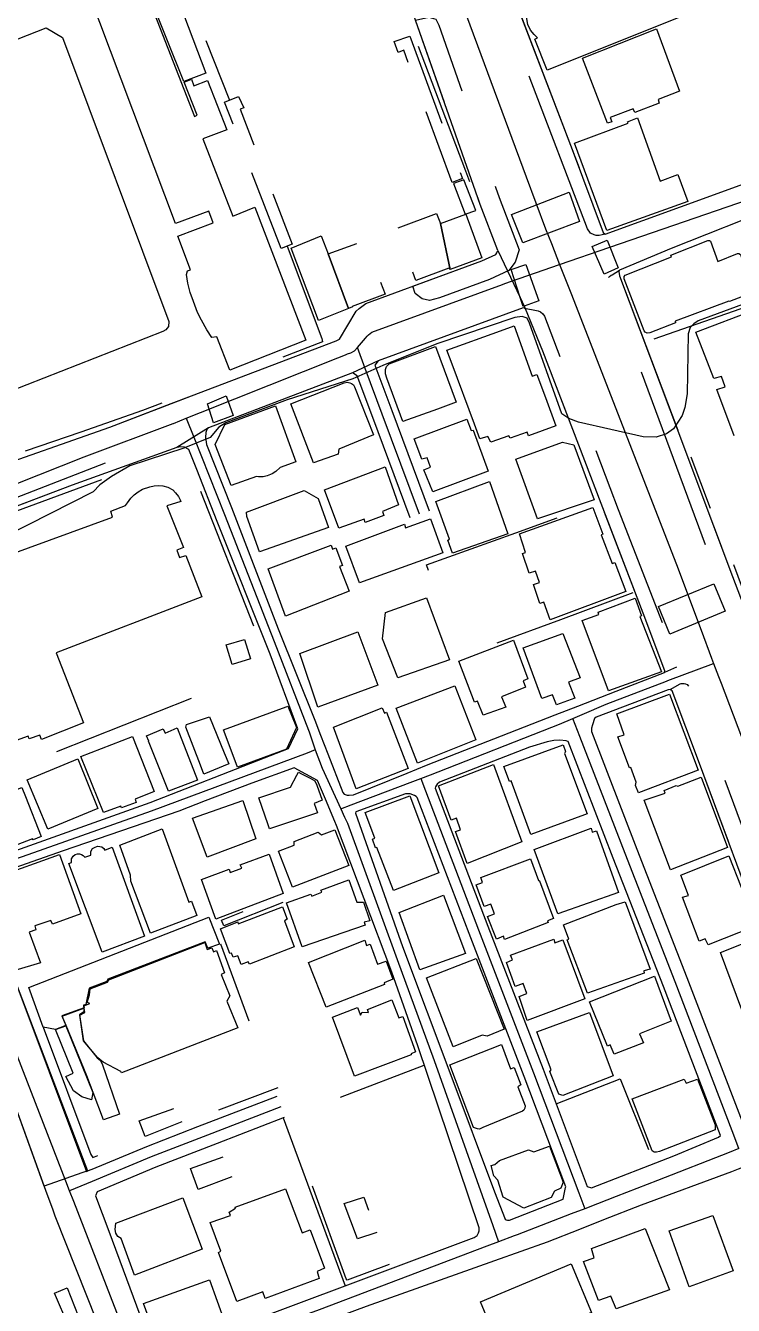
# Model space of a CAD drawing. Header units: millimetres. Extents: x 198785 to 203305, y 542885 to 545889.
# Drawn here: x 202911 to 203051.1, y 543479 to 543732.7 of the extents above; entities that cross this region are included whole.
import ezdxf

# ---------------------------------------------------------------- set-up
doc = ezdxf.new("R2010")
doc.units = ezdxf.units.MM
for name, pattern in [('FENCE_25K', [54.3, 28.7, -9.2, -16.4]), ('HIDDEN_BULD_25K', [28.8, 18.4, -10.4]), ('HIDDEN_IN_25K', [56.5, 36.5, -20])]:
    doc.linetypes.add(name, pattern=pattern)
for name, color, linetype in [('A0013114', 253, 'Continuous'), ('A0013117', 253, 'Continuous'), ('A0013118', 253, 'Continuous'), ('A0023214', 253, 'Continuous'), ('A0023217', 253, 'Continuous'), ('A0033324', 253, 'Continuous'), ('A0043325', 253, 'Continuous'), ('A0053326', 253, 'Continuous'), ('B0014111', 253, 'Continuous'), ('B0014112', 253, 'Continuous'), ('B0014113', 253, 'Continuous'), ('B0014115', 253, 'Continuous'), ('B0014116', 253, 'Continuous'), ('B0024120', 253, 'Continuous'), ('C0076117', 253, 'Continuous'), ('C0393323', 253, 'Continuous'), ('F0017111', 253, 'Continuous'), ('F0047224', 253, 'Continuous')]:
    doc.layers.add(name, color=color, linetype=linetype)

msp = doc.modelspace()

# ---------------------------------------------------------------- linework, layer by layer
at = {"layer": 'A0013114'}
for points in [[(203003.52, 543749.39), (203003.48, 543749.25), (203019.21, 543708.13), (203025.35, 543691.64), (203025.76, 543691.34)], [(203004.32, 543687.62), (203004.47, 543688.1), (203001, 543697.23), (202986, 543740.06)], [(203028.59, 543683.11), (203040.7, 543650.94), (203050.42, 543624.86), (203056.05, 543610.13), (203057.4, 543606.6), (203061.09, 543596.96), (203072.69, 543566.26), (203082.59, 543539.98), (203087.7, 543527.19), (203088.07, 543527.02)], [(203037.5, 543604.46), (203037.55, 543604.78), (203033.26, 543616.24), (203013.38, 543668.12), (203010, 543676.51)], [(202874.69, 543446.28), (202925.08, 543465.76), (202927.24, 543469.68), (202927.32, 543470.21), (202927.22, 543470.59), (202916.85, 543496.67), (202916.4, 543497.89), (202914.99, 543501.77), (202904.46, 543530.72), (202893.76, 543558.46), (202891.05, 543565.48), (202890.64, 543566.54), (202882.13, 543589.32), (202871.86, 543615.15), (202870.3, 543619.2), (202869.12, 543620.99), (202867.94, 543622.02)], [(203069.31, 543521.33), (203057.71, 543550.63), (203044.43, 543586.41), (203039.04, 543600.8)], [(202902.62, 543560.16), (202908.24, 543545.09), (202923.01, 543505.57), (202923.02, 543505.54), (202923.2, 543505.66)], [(202925.14, 543501.51), (202924.82, 543500.73), (202927.43, 543493.74), (202935.08, 543473.05), (202936.08, 543471.76), (202936.65, 543471.04), (202937.22, 543470.63)]]:
    msp.add_lwpolyline(points, dxfattribs=at)
at = {"layer": 'A0013117'}
for points in [[(203025.76, 543691.34), (203048.15, 543699.49), (203077.45, 543710.16), (203077.73, 543710.32), (203079, 543713.33), (203078.94, 543713.83), (203069.08, 543739.62), (203068.3, 543741.93), (203068.23, 543742.26), (203080.71, 543747.7), (203081.01, 543747.95), (203081.19, 543748.38), (203081.24, 543748.9), (203081.22, 543750.49), (203081.06, 543751.65), (203067.62, 543787.44), (203053.79, 543824.82), (203052.22, 543829.07), (203051.08, 543832.15), (203050.97, 543832.44), (203043.3, 543829.52), (203032.12, 543825.26)], [(203060.16, 543696.98), (203038.84, 543688.49), (203028.59, 543684.21), (203028.47, 543683.94), (203028.59, 543683.11)], [(202872.9, 543641.73), (202879.8, 543640.25), (202882.66, 543639.77), (202883.68, 543635.86), (202883.95, 543635.69), (202884.21, 543635.69), (202894.78, 543639.93), (202902.12, 543642.9), (202902.36, 543643.06), (202902.29, 543643.96), (202902.45, 543644.2), (202927.66, 543653.11), (202939.79, 543657.74), (202943.81, 543659.27), (202972.48, 543670.21), (202973.13, 543670.53), (202976.43, 543676.09), (202977.01, 543676.6), (202978.32, 543677.6), (203001.32, 543686.04), (203004.09, 543687.32), (203004.32, 543687.62)], [(203010, 543676.51), (203009.77, 543676.7), (203009.53, 543676.74), (202980.82, 543666.2), (202980.11, 543665.38), (202983.49, 543656.38), (202990.87, 543636.52)], [(202987.12, 543635.13), (202979.74, 543654.98), (202976.65, 543663.23), (202975.74, 543663.87), (202947.21, 543652.95), (202946.89, 543652.61), (202946.68, 543652.05), (202946.6, 543651.02), (202946.78, 543649.67), (202951.78, 543637.19), (202961.02, 543613.1), (202968.27, 543594.98), (202969.39, 543592.06), (202970.82, 543588.32), (202973.77, 543580.64), (202974.09, 543580.34), (202974.65, 543580.16), (202975.06, 543580.16), (202975.9, 543580.18), (202986.51, 543584.5), (202990.36, 543586.08), (203015.86, 543596.05), (203020.34, 543597.8), (203027.9, 543600.76), (203037.5, 543604.46)], [(202898.86, 543570.25), (202903.97, 543567.49), (202904.35, 543567.49), (202935.64, 543578.67), (202958.3, 543587.51), (202963.04, 543589.41), (202964.89, 543593.27), (202959.42, 543608.09), (202948.89, 543634.36), (202944.85, 543644.66), (202943.29, 543648.68), (202942.47, 543649.09), (202941.71, 543649.18), (202940.9, 543649.05), (202920.19, 543641.56), (202879.98, 543626.34)], [(203039.04, 543600.8), (203038.62, 543601.07), (203038.24, 543601.04), (203023.94, 543595.58), (203023.64, 543595.33), (203023.21, 543594.07), (203023.06, 543593.41), (203023.02, 543592.77), (203032.03, 543569.46), (203041.93, 543544.03), (203053.19, 543514.61), (203053.27, 543514.55), (203068.52, 543520.14), (203068.95, 543520.42), (203069.23, 543521.03), (203069.31, 543521.33)], [(203016.79, 543591.02), (203015.59, 543591), (203014.23, 543590.72), (203010.78, 543589.66), (202992.93, 543582.69), (202992.5, 543582.31), (202992.35, 543582.09), (202992.15, 543581.78), (202992.11, 543581.55), (203002.54, 543554.17), (203013.45, 543525.83), (203022.19, 543502.57), (203023.05, 543502.29), (203039.35, 543508.68), (203048.21, 543512.33), (203048.56, 543512.66), (203048.57, 543512.69), (203037.27, 543542.23), (203027.36, 543567.65), (203018.44, 543590.75), (203018.33, 543590.8), (203018, 543590.9), (203016.79, 543591.02)], [(202937.22, 543470.63), (202938.25, 543470.35), (202939.29, 543470.35), (202959.81, 543477.46), (202999.83, 543492.47), (203000.43, 543492.88), (203000.68, 543493.38), (203000.77, 543493.79), (203000.81, 543494.35), (202988.63, 543530.44), (202983.49, 543545.04), (202972.54, 543574.12), (202972.22, 543574.89), (202970.35, 543579.32), (202968.77, 543583.07), (202964.18, 543585.58), (202955.78, 543582.54), (202946.5, 543579.02), (202941.35, 543576.94), (202918.43, 543569.08), (202905.03, 543564.43), (202904.84, 543564.33), (202902.62, 543560.16)], [(202986.18, 543580.39), (202976.34, 543576.81), (202976.3, 543576.54), (202985.64, 543550.16), (202995.2, 543524.64), (203003.86, 543501.49), (203005.95, 543496.07), (203006.15, 543495.97), (203006.4, 543495.92), (203006.83, 543495.92), (203017.45, 543500.09), (203017.92, 543502.38), (203017.93, 543502.53), (203009.71, 543524.41), (202998.8, 543552.74), (202988.53, 543579.7), (202988.32, 543579.88), (202987.99, 543580.06), (202987.11, 543580.39), (202986.18, 543580.39)], [(202923.2, 543505.66), (202924.14, 543506.04), (202934.95, 543510.48), (202945.08, 543514.45), (202960.78, 543520.5)], [(202962.21, 543516.24), (202948.9, 543511.11), (202936.79, 543506.42), (202925.14, 543501.51)], [(203072.88, 543514.04), (203056.49, 543507.71), (203052.06, 543506), (203050.78, 543505.5), (203032.86, 543498.85), (203025.45, 543495.95), (203020.65, 543494.07), (203014.28, 543491.57), (203009.04, 543489.71), (203003.8, 543487.84), (202978.39, 543478.79), (202943.2, 543465.69), (202942.44, 543465.25)]]:
    msp.add_lwpolyline(points, dxfattribs=at)
at = {"layer": 'A0013118'}
msp.add_lwpolyline([(202886.91, 543721.22), (202915.05, 543732.24), (202918.25, 543730.31), (202939.33, 543674.05), (202939.24, 543673.01), (202938.77, 543672.4), (202938.15, 543672.05), (202884.23, 543650.93)], dxfattribs=at)
at = {"layer": 'A0023214'}
for points in [[(202933.82, 543465.26), (202932.47, 543468.72), (202929.81, 543475.54), (202920.5, 543499.59), (202919.68, 543501.71), (202918.93, 543503.64), (202907.69, 543532.65), (202900.23, 543553.1), (202898.02, 543559.28), (202896.63, 543563.16), (202894.95, 543567.86), (202876.13, 543620.44), (202874.46, 543624.36), (202872.66, 543628.5), (202869.4, 543637.5), (202863.6, 543653.3), (202859.25, 543661.87), (202836.08, 543724.57), (202820.54, 543764.98), (202813.61, 543783.18), (202812.38, 543786.4), (202808.91, 543791.94)], [(202994.16, 543745.93), (203010.11, 543702.68), (203013.96, 543692.42), (203015.1, 543689.49), (203016.72, 543685.33), (203018.92, 543679.68), (203039.87, 543625.87), (203044.73, 543612.83), (203046.83, 543607.31), (203047.23, 543606.26), (203048.2, 543603.69), (203048.72, 543602.32), (203052.76, 543591.68), (203065.2, 543558.45), (203075.95, 543530.66), (203078.56, 543524.14), (203080, 543520.56), (203081.32, 543517.27), (203082.18, 543515.13), (203096.43, 543477.22), (203101.68, 543463.25)]]:
    msp.add_lwpolyline(points, dxfattribs=at)
at = {"layer": 'A0023217'}
for points in [[(202976.67, 543668.88), (202978.27, 543670.74), (202978.62, 543671.15), (202978.91, 543671.4), (202979.57, 543671.9), (203005.43, 543681.39), (203005.88, 543681.59), (203007.17, 543682.04), (203016.72, 543685.33), (203026.65, 543688.75), (203054.15, 543698.23), (203078.69, 543707.06), (203079.69, 543707.43), (203082.72, 543708.58)], [(202942.8, 543654.84), (202945.59, 543655.96), (202972.8, 543666.8), (202974.34, 543667.44), (202974.74, 543667.6), (202975.36, 543667.84), (202976.11, 543668.24), (202976.67, 543668.88)], [(202988.99, 543635.83), (202981.61, 543655.68), (202978.22, 543664.72), (202976.67, 543668.88)], [(202800.54, 543601.5), (202806.65, 543603.85), (202807.08, 543604.02), (202830.52, 543612.76), (202867.12, 543626.43), (202872.66, 543628.5), (202878.11, 543630.4), (202895.92, 543636.62), (202922.57, 543647.19), (202940.17, 543653.79), (202940.28, 543653.84), (202942.8, 543654.84)], [(202942.8, 543654.84), (202944.26, 543651.13), (202950.33, 543635.77), (202960.22, 543610.6), (202966.98, 543593.05), (202967.11, 543592.67), (202968.34, 543589.1)], [(203019.33, 543595.36), (203021.21, 543596.16), (203025.92, 543598.17), (203037.87, 543602.75), (203038.17, 543602.86), (203047.23, 543606.26)], [(202989.24, 543583.47), (202991.14, 543584.2), (202992.68, 543584.79), (203015.19, 543593.59), (203016.71, 543594.24), (203019.33, 543595.36)], [(203052.24, 543510.08), (203050.89, 543513.61), (203039.6, 543543.13), (203029.7, 543568.56), (203020.71, 543591.8), (203019.33, 543595.36)], [(202968.34, 543589.1), (202966.72, 543588.47), (202935.83, 543576.94), (202911.39, 543568.29), (202900.94, 543564.66), (202896.63, 543563.16)], [(202968.34, 543589.1), (202969.72, 543585.49), (202972.29, 543579.85), (202973.4, 543577.42)], [(202973.4, 543577.42), (202975.45, 543578.2), (202987.13, 543582.66), (202989.24, 543583.47)], [(202989.24, 543583.47), (202990.19, 543580.97), (203000.67, 543553.46), (203011.58, 543525.12), (203020.53, 543501.3), (203021.71, 543498.17)], [(202973.4, 543577.42), (202974.14, 543575.79), (202974.7, 543574.57), (202984.57, 543547.6), (202991.91, 543527.54), (203003.51, 543494.83), (203004.65, 543491.63)], [(202961.5, 543518.37), (202946.99, 543512.78), (202935.87, 543508.45), (202924.17, 543503.58), (202919.68, 543501.71)], [(203052.24, 543510.08), (203050.32, 543509.33), (203036.1, 543503.77), (203027.96, 543500.57), (203024.24, 543499.15), (203021.71, 543498.17)], [(203021.71, 543498.17), (203019.02, 543497.13), (203008.31, 543493.02), (203007.73, 543492.8), (203004.65, 543491.63)], [(203004.65, 543491.63), (203002.32, 543490.74), (202969.1, 543478.12), (202940.18, 543467.58), (202933.82, 543465.26)]]:
    msp.add_lwpolyline(points, dxfattribs=at)
at = {"layer": 'A0033324', "linetype": 'HIDDEN_IN_25K', "flags": 128}
for points in [[(203025.76, 543691.34), (203024.57, 543691.08), (203023.94, 543691.08), (203023.54, 543691.21), (203022.84, 543691.54), (203022.23, 543692.39), (203003.7, 543741.04), (203001.11, 543747.85), (202985.32, 543789.62), (202985.32, 543790.14), (202985.33, 543790.41), (202985.47, 543790.82), (202985.66, 543791.26), (202986.1, 543791.42), (202987.97, 543792.1), (202987.88, 543791.72), (202988, 543791.36), (203002.34, 543753.4), (203002.61, 543753.33), (203003.52, 543749.39), (203003.48, 543749.25), (203019.21, 543708.13), (203025.35, 543691.64), (203025.76, 543691.34)], [(202992.97, 543678.71), (202990.99, 543678.19), (202989.49, 543678.51), (202988.11, 543679.57), (202987.68, 543681.03), (203001.32, 543686.04), (203004.09, 543687.32), (203004.32, 543687.62), (203004.47, 543688.1), (203001, 543697.23), (202988.22, 543733.74), (202990.81, 543734.34), (202992.2, 543733.95), (202992.79, 543732.78), (203004.05, 543700.63), (203004.76, 543698.6), (203008.7, 543688.22), (203007.93, 543685.77), (203006.69, 543684.11), (203002.86, 543682.34), (202992.97, 543678.71)], [(203088.07, 543527.02), (203086.01, 543526.79), (203085.51, 543526.91), (203085.21, 543527.17), (203084.8, 543527.54), (203072.32, 543560.75), (203061.75, 543588.28), (203055.37, 543604.64), (203046.99, 543626.14), (203026.43, 543681.39), (203026.25, 543682.17), (203026.35, 543682.65), (203026.63, 543682.93), (203026.96, 543683.23), (203027.11, 543683.3), (203028.59, 543684.21), (203028.47, 543683.94), (203028.59, 543683.11), (203040.7, 543650.94), (203050.42, 543624.86), (203056.05, 543610.13), (203057.4, 543606.6), (203061.09, 543596.96), (203072.69, 543566.26), (203082.59, 543539.98), (203087.7, 543527.19), (203088.07, 543527.02)], [(203039.85, 543605.5), (203037.5, 543604.46), (203037.55, 543604.78), (203033.26, 543616.24), (203013.38, 543668.12), (203010, 543676.51), (203009.77, 543676.7), (203012.15, 543676.18), (203012.5, 543676.11), (203012.91, 543675.92), (203013.42, 543675.57), (203013.73, 543675.1), (203026.68, 543641.11), (203028.33, 543636.78), (203040.19, 543606.32), (203040.1, 543605.88), (203039.85, 543605.5)], [(202920.19, 543641.56), (202880.56, 543626.55), (202881.54, 543628.35), (202927.29, 543646.22), (202929.7, 543645), (202920.19, 543641.56)], [(203071.15, 543521.2), (203068.95, 543520.42), (203069.23, 543521.03), (203069.31, 543521.33), (203057.71, 543550.63), (203044.43, 543586.41), (203039.04, 543600.8), (203038.62, 543601.07), (203040.62, 543602.18), (203040.82, 543602.29), (203041.39, 543602.29), (203041.67, 543602.22), (203041.99, 543602.1), (203042.52, 543601.41), (203043.56, 543598.95), (203056.84, 543563.08), (203057.15, 543562.27), (203071.25, 543525.13), (203071.66, 543523.81), (203071.88, 543522.84), (203071.75, 543521.86), (203071.63, 543521.48), (203071.15, 543521.2)]]:
    msp.add_lwpolyline(points, dxfattribs=at)
at = {"layer": 'A0043325'}
for points in [[(203020.65, 543693.86), (203009.42, 543689.6), (203007.21, 543695.25), (203018.61, 543699.69), (203020.65, 543693.86)], [(203028.34, 543684.65), (203025.56, 543683.38), (203023.16, 543688.9), (203026.13, 543690.15), (203028.34, 543684.65)], [(203009.72, 543677.09), (203009.48, 543677), (203008.92, 543678.78), (203007.15, 543684.31), (203010.07, 543685.32), (203012.63, 543678.14), (203009.72, 543677.09)], [(202952.05, 543655.37), (202948.18, 543653.92), (202946.97, 543657.71), (202950.72, 543659.28), (202952.05, 543655.37)], [(203049.51, 543616.59), (203038.58, 543612.07), (203036.33, 543617.52), (203047.29, 543622.06), (203049.51, 543616.59)]]:
    msp.add_lwpolyline(points, dxfattribs=at)
at = {"layer": 'A0053326'}
for points in [[(202902.45, 543644.2), (202927.66, 543653.11), (202943.81, 543659.27), (202972.48, 543670.21), (202973.13, 543670.53), (202976.43, 543676.09), (202977.01, 543676.6), (202978.32, 543677.6), (203001.32, 543686.04), (203004.09, 543687.32), (203004.32, 543687.62), (203004.47, 543688.1), (203008.92, 543678.78), (203009.72, 543677.09), (203010, 543676.51), (203009.77, 543676.7), (203009.53, 543676.74), (202980.82, 543666.2), (202975.74, 543663.87), (202947.21, 543652.95), (202940.9, 543649.05), (202920.19, 543641.56), (202879.98, 543626.34)], [(202908.24, 543545.09), (202923.2, 543505.66), (202914.68, 543502.63), (202904.46, 543530.72)]]:
    msp.add_lwpolyline(points, dxfattribs=at)
at = {"layer": 'B0014111'}
for points in [[(202946.65, 543723.26), (202942.32, 543721.61), (202932.08, 543747.14), (202934.69, 543748.13), (202933.84, 543750.5), (202932.71, 543753.63), (202934.95, 543754.19), (202936.34, 543750.51), (202946.65, 543723.26)], [(203024.65, 543750.98), (203026.71, 543745.7), (203038.32, 543750.33), (203044.19, 543735.82), (203014.28, 543723.81), (203011.83, 543730.01), (203012.36, 543730.27), (203011.66, 543730.88), (203010.94, 543731.75), (203010.46, 543732.88), (203010.26, 543734.04), (203010.29, 543735.09), (203009.99, 543734.93), (203008.25, 543739.19), (203008.02, 543739.14), (203007.24, 543741.28), (203007.44, 543741.36), (203006.5, 543743.9), (203010.03, 543745.18), (203008.96, 543747.93), (203016.46, 543750.94), (203023.55, 543753.79), (203024.65, 543750.98)], [(202931.76, 543747.26), (202944.4, 543714.67), (202944.97, 543714.93), (202942.4, 543721.46), (202943.83, 543722.04), (202944.26, 543720.73), (202946.99, 543721.79), (202950.82, 543712.04), (202946.05, 543710.22), (202951.99, 543694.93), (202956.39, 543696.72), (202966.46, 543670.35), (202951.42, 543664.39), (202948.82, 543670.97), (202947.83, 543670.83), (202946.84, 543672.37), (202945.79, 543674.26), (202945.02, 543675.81), (202944.24, 543678.02), (202943.59, 543679.79), (202943.08, 543681.65), (202942.85, 543683.32), (202943.02, 543684.05), (202943.64, 543684.27), (202941.13, 543690.94), (202948.1, 543693.6), (202947.24, 543695.92), (202940.66, 543693.46), (202921.48, 543744.58)], [(203036.42, 543717.31), (203031.61, 543715.44), (203031.29, 543716.17), (203026.77, 543714.45), (203027.07, 543713.6), (203026.22, 543713.34), (203021.24, 543726.19), (203035.93, 543732.02), (203040.47, 543719.65), (203036.24, 543718.04), (203036.42, 543717.31)], [(203032.12, 543714.38), (203036.64, 543701.87), (203040.17, 543703.18), (203042.12, 543697.83), (203026.06, 543692.03), (203019.69, 543709.38), (203030.28, 543713.36), (203030.17, 543713.63), (203032.12, 543714.38)], [(203001.33, 543686.64), (202995.08, 543684.32), (202993.16, 543693.42), (202998.18, 543695.28), (203001.33, 543686.64)], [(202974.92, 543676.61), (202968.98, 543674.23), (202963.56, 543688.58), (202969.49, 543691), (202970.9, 543687.41), (202974.92, 543676.61)], [(203046.58, 543689.97), (203048.03, 543685.89), (203051.95, 543687.51), (203052.25, 543687.48), (203052.52, 543687.32), (203055.19, 543679.86), (203050.35, 543678.02), (203050.22, 543678.06), (203039.64, 543674.1), (203039.7, 543673.75), (203034.6, 543671.8), (203034.09, 543671.74), (203033.67, 543671.89), (203033.46, 543672.17), (203029.52, 543682.46), (203029.49, 543682.93), (203029.71, 543683.24), (203038.86, 543686.83), (203038.77, 543687.16), (203046.1, 543690.11), (203046.42, 543690.06), (203046.58, 543689.97)], [(203007.71, 543673.16), (203011.29, 543663.21), (203012.22, 543663.55), (203013.93, 543658.96), (203016.01, 543653.36), (203010.59, 543651.34), (203010.27, 543652.06), (203006.95, 543650.88), (203006.68, 543651.38), (203003.1, 543650.09), (203002.52, 543651.2), (203000.95, 543650.77), (202999.87, 543653.67), (202995.43, 543665.57), (202994.39, 543668.35), (203005.05, 543672.2), (203007.71, 543673.16)], [(202992.56, 543656.67), (202985.66, 543654.19), (202982.48, 543662.81), (202982.23, 543663.65), (202982.22, 543664.49), (202982.44, 543665.09), (202982.99, 543665.64), (202992.13, 543669.04), (202996.23, 543658.01), (202992.56, 543656.67)], [(202972.9, 543647.7), (202968, 543646), (202963.53, 543657.7), (202974.03, 543661.85), (202974.66, 543661.98), (202975.18, 543661.9), (202975.53, 543661.75), (202975.93, 543661.46), (202976.11, 543661.06), (202979.84, 543651.56), (202973, 543648.72), (202972.9, 543647.7)], [(202958.84, 543643.41), (202958.03, 543643.25), (202957.12, 543643.26), (202956.69, 543643.31), (202951.66, 543641.54), (202948.5, 543649.64), (202950.4, 543653.62), (202960.49, 543657.28), (202964.5, 543646.24), (202961.38, 543645.11), (202960.56, 543644.28), (202959.78, 543643.8), (202958.84, 543643.41)], [(203023.59, 543638.71), (203012.35, 543634.91), (203008.04, 543646.76), (203017.29, 543650.1), (203019.56, 543649.59), (203023.59, 543638.71)], [(203005.23, 543599.65), (203006.06, 543597.58), (203001.56, 543595.99), (203000.46, 543598.75), (202999.87, 543598.56), (202996.79, 543606.69), (203007.57, 543610.84), (203010.44, 543603.21), (203009.48, 543602.8), (203009.99, 543601.57), (203005.23, 543599.65)], [(203038.52, 543600.13), (203044.17, 543585.07), (203032.37, 543580.61), (203031.78, 543582.05), (203031.88, 543582.69), (203030.83, 543585.61), (203030.54, 543585.55), (203028.29, 543591.68), (203029.54, 543592.07), (203028.04, 543596.26), (203038.52, 543600.13)], [(202962.67, 543589.26), (202952.91, 543585.71), (202951.86, 543588.55), (202950.18, 543593.09), (202962.6, 543597.67), (202962.93, 543597.79), (202964.6, 543593.55), (202962.67, 543589.26)], [(202951.21, 543586.32), (202946.3, 543584.27), (202945.61, 543586.06), (202942.69, 543593.64), (202942.86, 543594.17), (202947.39, 543595.69), (202950.32, 543588.51), (202951.21, 543586.32)], [(203044.76, 543583.71), (203049.98, 543569.74), (203038.71, 543565.31), (203033.5, 543579.13), (203037.64, 543580.53), (203037.43, 543581.08), (203039.8, 543582.05), (203040.14, 543581.93), (203044.76, 543583.71)], [(202914.05, 543571.95), (202912.45, 543571.26), (202912.34, 543571.48), (202909.12, 543570.22), (202908.99, 543569.61), (202904.67, 543568.14), (202899.9, 543570.41), (202897.77, 543575.92), (202901.11, 543577.24), (202905.98, 543579.16), (202905.67, 543579.88), (202908.15, 543580.85), (202910.2, 543581.65), (202910.92, 543579.85), (202914.05, 543571.95)], [(202956.54, 543571.5), (202946.95, 543567.84), (202944.01, 543575.6), (202953.98, 543579.06), (202956.54, 543571.5)], [(202921.88, 543556.6), (202916.27, 543554.59), (202915.98, 543555.31), (202912.77, 543554.22), (202913, 543553.42), (202911.67, 543553), (202913.91, 543546.9), (202908.85, 543545.36), (202903.24, 543560.17), (202905.15, 543563.89), (202917.68, 543568.39), (202921.88, 543556.6)], [(203055.3, 543554.12), (203046.13, 543550.46), (203045.54, 543551.67), (203044.34, 543551.23), (203041.06, 543559.89), (203042.24, 543560.27), (203040.74, 543564.31), (203050.25, 543568.11), (203055.11, 543555.7), (203054.8, 543555.46), (203055.3, 543554.12)], [(202962.24, 543555.2), (202964.13, 543550.06), (202955.3, 543546.67), (202955.05, 543547.12), (202953.68, 543546.58), (202953.01, 543548.31), (202952.08, 543548.01), (202951.74, 543548.81), (202951.41, 543548.74), (202949.6, 543553.64), (202952.97, 543555.02), (202953.1, 543554.65), (202961.86, 543558), (202962.78, 543555.55), (202962.24, 543555.2)], [(202916.91, 543533.7), (202914.48, 543534.17), (202911.58, 543542.01), (202947.25, 543555.98), (202949.34, 543550.58), (202947.09, 543549.79), (202946.54, 543551.06), (202927.24, 543543.67), (202927.04, 543543.23), (202923.53, 543541.91), (202922.92, 543538.68), (202922.47, 543538.49), (202922.54, 543538.02), (202918.18, 543536.37), (202918.97, 543534.46), (202916.91, 543533.7)], [(203062.49, 543537.51), (203053.89, 543534.72), (203048.59, 543548.96), (203057.05, 543552.31), (203062.49, 543537.51)], [(202946.45, 543550.92), (202946.94, 543549.55), (202947.88, 543549.9), (202948.18, 543549.12), (202948.8, 543549.35), (202950.39, 543544.91), (202949.71, 543544.62), (202951.45, 543540.35), (202950.84, 543539.31), (202952.97, 543534.01), (202929.95, 543525.13), (202929.84, 543525.38), (202926.31, 543527.19), (202925.77, 543527.65), (202925.21, 543528.13), (202922.46, 543531.44), (202921.7, 543536.56), (202922.7, 543537.08), (202922.53, 543538.39), (202923.71, 543538.87), (202923.15, 543539.04), (202923.6, 543540.55), (202923.74, 543541.77), (202927.21, 543543.08), (202927.43, 543543.57), (202946.45, 543550.92)], [(202916.91, 543533.7), (202918.97, 543534.44), (202924.31, 543521.21), (202924.05, 543519.77), (202922.1, 543520.32), (202920.45, 543521.53), (202918.93, 543524.38), (202920.4, 543525.01), (202916.91, 543533.7)], [(203044.02, 543523.88), (203047.56, 543514.78), (203047.51, 543513.82), (203036.49, 543509.52), (203035.9, 543509.37), (203035.44, 543509.4), (203035.07, 543509.64), (203031.08, 543519.93), (203041.41, 543523.82), (203041.76, 543523.03), (203044.02, 543523.88)], [(203014.75, 543510.54), (203017.4, 543503.43), (203016.99, 543502.22), (203015.72, 543501.68), (203015.06, 543500.39), (203009.66, 543498.27), (203005.53, 543500.48), (203004.48, 543503.85), (203003.69, 543504.67), (203003.15, 543506.73), (203003.88, 543506.93), (203004.83, 543507.75), (203010.56, 543509.81), (203011.65, 543509.45), (203014.75, 543510.54)], [(202962.46, 543502.09), (202965.75, 543493.41), (202967.32, 543493.96), (202970.16, 543486.36), (202968.71, 543485.71), (202969.1, 543484.34), (202958.4, 543480.4), (202957.96, 543481.68), (202952.78, 543479.75), (202949.16, 543489.51), (202949.62, 543489.73), (202947.55, 543495.44), (202951.55, 543496.85), (202951.29, 543497.49), (202952.51, 543498.25), (202952.46, 543498.51), (202962.46, 543502.09)], [(202945.97, 543490.14), (202932.56, 543484.99), (202929.88, 543492.28), (202929.25, 543492.68), (202928.84, 543493.33), (202928.71, 543494.06), (202928.84, 543495.28), (202942.11, 543500.3), (202945.97, 543490.14)], [(203051.07, 543485.84), (203042.37, 543482.71), (203038.41, 543493.79), (203047.09, 543496.84), (203051.07, 543485.84)], [(203038.51, 543482.12), (203027.93, 543478.3), (203026.84, 543480.86), (203024.4, 543479.99), (203021.48, 543487.71), (203023.55, 543488.44), (203023.01, 543490.26), (203033.64, 543494.25), (203038.51, 543482.12)], [(203023.04, 543477.6), (203005.09, 543470.02), (203001.06, 543479.73), (203019.04, 543487.26), (203023.04, 543477.6)], [(202950.46, 543475.63), (202940.32, 543471.55), (202939.79, 543473.12), (202937.97, 543472.49), (202937.66, 543473.33), (202936.69, 543472.89), (202934.32, 543479.41), (202947.39, 543484.1), (202950.46, 543475.63)]]:
    msp.add_lwpolyline(points, dxfattribs=at)
at = {"layer": 'B0014112'}
for points in [[(202991.17, 543634.93), (202993.61, 543628.19), (202977.13, 543622.2), (202974.38, 543629.51), (202985.98, 543633.83), (202986.23, 543633.15), (202991.17, 543634.93)], [(202981.6, 543597.47), (202982.02, 543596.38), (202982.43, 543596.59), (202986.74, 543585.43), (202976.47, 543581.4), (202971.95, 543593.63), (202981.6, 543597.47)], [(202941.01, 543593.51), (202945.04, 543583.14), (202939.3, 543580.96), (202935.32, 543590.82), (202935.36, 543590.85), (202934.94, 543591.91), (202938.22, 543593.29), (202938.59, 543592.44), (202941.01, 543593.51)], [(202932.85, 543578.68), (202929.97, 543577.63), (202929.81, 543577.99), (202926.4, 543576.72), (202921.92, 543587.81), (202932.14, 543591.78), (202936.41, 543580.86), (202932.65, 543579.33), (202932.85, 543578.68)], [(202925.28, 543577.52), (202915.35, 543573.4), (202911.28, 543583.18), (202921.29, 543587.37), (202925.28, 543577.52)], [(202987.06, 543580), (202992.79, 543564.76), (202983.81, 543561.25), (202980.54, 543569.8), (202980.28, 543569.7), (202979.7, 543571.42), (202980.11, 543571.6), (202978.21, 543576.7), (202987.06, 543580)], [(202972.19, 543573.27), (202974.96, 543566.23), (202963.82, 543561.89), (202961.07, 543569.03), (202964.19, 543570.22), (202964.18, 543570.96), (202968.92, 543572.82), (202969.58, 543572.27), (202972.19, 543573.27)], [(203022.96, 543573.6), (203023.19, 543572.78), (203024, 543573.07), (203028.37, 543560.83), (203016.35, 543556.64), (203011.68, 543569.35), (203022.96, 543573.6)], [(202926.45, 543569.55), (202926.65, 543569.26), (202928.14, 543569.81), (202934.51, 543552.2), (202926.12, 543549.02), (202919.51, 543566.58), (202920.09, 543566.77), (202920.08, 543567.52), (202920.4, 543568.08), (202920.78, 543568.38), (202921.26, 543568.54), (202921.62, 543568.52), (202922.01, 543568.4), (202922.37, 543568.19), (202922.65, 543567.9), (202922.7, 543567.82), (202923.87, 543568.26), (202923.88, 543568.95), (202924.25, 543569.56), (202924.6, 543569.8), (202925.2, 543570), (202925.66, 543569.97), (202926.04, 543569.87), (202926.45, 543569.55)], [(202959.19, 543568.47), (202962, 543560.66), (202948.64, 543555.55), (202945.81, 543563.4), (202951.26, 543565.44), (202951.5, 543564.82), (202953.78, 543565.67), (202953.49, 543566.31), (202959.19, 543568.47)], [(203012.77, 543563.16), (203015.52, 543555.7), (203014.34, 543555.23), (203014.44, 543554.89), (203005.84, 543551.54), (203005.61, 543552.2), (203004.2, 543551.61), (203002.44, 543556.1), (203003.82, 543556.64), (203003.12, 543558.54), (203001.76, 543558.06), (203000.17, 543562.4), (203001.46, 543562.84), (203001.13, 543563.81), (203010.97, 543567.49), (203012.54, 543563.23), (203012.77, 543563.16)], [(202974.96, 543563.39), (202976.58, 543558.93), (202977.88, 543558.91), (202979.15, 543555.22), (202978.04, 543554.98), (202978.19, 543554.37), (202965.75, 543550.07), (202962.67, 543558.78), (202967.49, 543560.53), (202967.67, 543560.15), (202969.62, 543560.9), (202969.45, 543561.33), (202974.96, 543563.39)], [(202998.06, 543548.75), (202989.06, 543545.5), (202984.94, 543556.89), (202993.75, 543560.29), (202998.06, 543548.75)], [(203015.57, 543551.63), (203015.78, 543550.86), (203017.37, 543551.46), (203021.74, 543539.8), (203010.29, 543535.46), (203008.71, 543540.24), (203010.23, 543540.85), (203009.5, 543542.83), (203007.95, 543542.2), (203006.18, 543546.95), (203007.4, 543547.47), (203007.02, 543548.43), (203015.57, 543551.63)], [(202978.16, 543551.39), (202978.5, 543550.34), (202979.19, 543550.6), (202980.67, 543546.61), (202982.37, 543547.23), (202983.71, 543543.64), (202981.99, 543542.95), (202982.08, 543542.62), (202970.5, 543538.1), (202967.01, 543546.97), (202978.16, 543551.39)], [(203005.76, 543533.75), (203002.37, 543532.36), (203001.37, 543532.57), (202995.66, 543530.23), (202990.35, 543543.91), (203000.23, 543547.77), (203005.76, 543533.75)], [(203033.34, 543531.08), (203027.5, 543528.78), (203026.76, 543530.66), (203026.19, 543530.42), (203022.65, 543539.19), (203035.52, 543544.29), (203038.83, 543535.36), (203032.58, 543532.82), (203033.34, 543531.08)], [(202983.5, 543539.55), (202984.86, 543536.02), (202985.65, 543536.28), (202988.19, 543529.28), (202987.3, 543528.87), (202987.34, 543528.7), (202976.13, 543524.46), (202971.75, 543536.14), (202976.71, 543538.08), (202977.28, 543536.56), (202977.65, 543537.12), (202978.9, 543537.08), (202978.66, 543537.68), (202983.5, 543539.55)], [(203027.34, 543524.49), (203017.39, 543520.6), (203016.55, 543520.85), (203014.79, 543525.4), (203015.04, 543525.68), (203012.24, 543533.21), (203022.62, 543537.09), (203027.34, 543524.49)], [(203005.19, 543530.73), (203007, 543525.9), (203007.76, 543526.19), (203009.03, 543522.7), (203008.46, 543522.36), (203009.93, 543518.59), (203009.85, 543518.11), (203009.62, 543517.72), (203009.4, 543517.5), (203001.52, 543514.26), (203000.83, 543513.96), (203000.46, 543514.03), (202999.68, 543514.3), (202994.96, 543526.68), (203005.19, 543530.73)]]:
    msp.add_lwpolyline(points, dxfattribs=at)
at = {"layer": 'B0014113'}
for points in [[(202998.38, 543654.69), (202999.19, 543652.41), (202999.6, 543652.5), (203002.56, 543644.37), (202991.6, 543640.29), (202989.86, 543644.65), (202991.13, 543645.18), (202990.47, 543647), (202989.44, 543646.74), (202987.95, 543650.78), (202998.38, 543654.69)], [(202981.94, 543635.59), (202978.21, 543634.19), (202978.01, 543634.83), (202973.02, 543633.03), (202970.17, 543640.66), (202982.15, 543645.22), (202984.83, 543637.68), (202981.63, 543636.39), (202981.94, 543635.59)], [(202970.95, 543633.2), (202957.27, 543628.34), (202954.77, 543635.4), (202954.74, 543636.24), (202966.15, 543640.55), (202968.88, 543638.97), (202970.95, 543633.2)], [(203006.5, 543631.92), (202995.49, 543628.11), (202994.56, 543630.71), (202994.95, 543630.91), (202992.22, 543638.34), (203002.85, 543642.31), (203006.5, 543631.92)], [(202971.48, 543629.71), (202971.76, 543628.89), (202972.42, 543629.16), (202973.72, 543625.63), (202973.13, 543625.47), (202975.06, 543620.59), (202962.46, 543615.64), (202959.02, 543625.01), (202971.48, 543629.71)], [(202994.94, 543606.99), (202984.66, 543603.38), (202981.65, 543611.15), (202982.22, 543616.34), (202990.36, 543619.23), (202994.94, 543606.99)], [(203036.9, 543604.58), (203026.38, 543600.83), (203021.19, 543614.74), (203024.49, 543615.98), (203024.36, 543616.39), (203031.69, 543619.19), (203032.97, 543615.68), (203032.59, 543615.55), (203036.9, 543604.58)], [(202980.71, 543601.95), (202968.84, 543597.57), (202965.27, 543608.22), (202976.78, 543612.49), (202980.71, 543601.95)], [(203018.52, 543602.54), (203019.74, 543599.36), (203016.09, 543598.03), (203015.33, 543600.05), (203013.23, 543599.29), (203009.53, 543609.32), (203017.39, 543612.21), (203020.81, 543603.4), (203018.52, 543602.54)], [(203000.12, 543591.08), (202988.61, 543586.48), (202984.33, 543597.39), (202995.96, 543601.79), (203000.12, 543591.08)], [(203017.72, 543588.43), (203022.19, 543576.47), (203021.67, 543576.27), (203011, 543572.36), (203007.15, 543582.98), (203006.79, 543582.82), (203005.67, 543585.81), (203017.4, 543590.12), (203017.9, 543588.78), (203017.72, 543588.43)], [(202968.81, 543576.65), (202959.3, 543573.46), (202959.01, 543574.27), (202957.13, 543579.61), (202963.41, 543581.75), (202964.71, 543584.11), (202965.03, 543584.69), (202965.58, 543584.4), (202967.33, 543583.49), (202968.28, 543582.99), (202968.67, 543582.15), (202969.69, 543579.16), (202968.12, 543578.46), (202968.81, 543576.65)], [(203003.65, 543586.25), (203009.26, 543570.89), (202998.44, 543566.58), (202996.09, 543572.92), (202997.09, 543573.25), (202996.28, 543575.55), (202995.26, 543575.21), (202992.77, 543582), (203003.65, 543586.25)], [(202938.04, 543573.5), (202943.29, 543558.93), (202943.85, 543559.1), (202944.87, 543556.3), (202935.68, 543552.76), (202931.82, 543563.11), (202931.77, 543564.28), (202929.61, 543570.25), (202938.04, 543573.5)], [(203033.46, 543544.83), (203022.27, 543540.88), (203018.23, 543551.48), (203018.54, 543551.59), (203017.51, 543554.42), (203027.94, 543558.5), (203029.71, 543558.98), (203034.68, 543545.66), (203033.38, 543545.3), (203033.46, 543544.83)]]:
    msp.add_lwpolyline(points, dxfattribs=at)
at = {"layer": 'B0014115'}
for points in [[(203051.28, 543651.35), (203047.89, 543660.55), (203049.54, 543661.08), (203048.82, 543663.1), (203047.24, 543662.73), (203043.7, 543671.93), (203055.54, 543676.42)], [(202889.95, 543621.27), (202928.2, 543635.21), (202927.87, 543636.46), (202930.77, 543637.57), (202931.17, 543638.08), (202931.81, 543638.98), (202932.47, 543639.69), (202933.28, 543640.27), (202934.15, 543640.81), (202935.56, 543641.26), (202936.46, 543641.43), (202937.31, 543641.52), (202938.16, 543641.47), (202939.17, 543641.2), (202940.12, 543640.69), (202940.69, 543640.08), (202941.28, 543639.31), (202941.61, 543638.65), (202941.71, 543638.37), (202938.95, 543637.46), (202942.21, 543629.24), (202940.95, 543628.69)], [(203024.93, 543631.73), (203027.12, 543626.09), (203027.66, 543626.26), (203029.86, 543620.48), (203014.86, 543614.9), (203013.59, 543618.38), (203012.83, 543618.13), (203011.55, 543621.91), (203012.73, 543622.27), (203011.92, 543624.55), (203010.69, 543624.13), (203009.35, 543628.04), (203010, 543628.24), (203008.81, 543631.93), (203023.31, 543637.14), (203025.3, 543631.88), (203024.93, 543631.73)], [(202940.95, 543628.69), (202941.47, 543627.26), (202942.69, 543627.66), (202945.86, 543619.47), (202917.03, 543608.32), (202922.46, 543594.47), (202914.12, 543591.17), (202913.77, 543592.06), (202911.69, 543591.28), (202911.48, 543591.82), (202902.47, 543588.58)]]:
    msp.add_lwpolyline(points, dxfattribs=at)
at = {"layer": 'B0014116', "linetype": 'HIDDEN_BULD_25K', "flags": 128}
for points in [[(202987.04, 543730.6), (202997.48, 543702.35), (202995.44, 543701.6), (202985.87, 543727.8), (202984.73, 543727.37), (202983.97, 543729.52), (202987.04, 543730.6)], [(202963.74, 543689.35), (202961.57, 543688.48), (202950.39, 543717.48), (202953.13, 543718.64), (202954.2, 543716.4), (202953.49, 543716.11), (202963.74, 543689.35)], [(202993.15, 543693.42), (202995.08, 543684.32), (202994.8, 543684.58), (202988.23, 543682.17), (202985, 543691.23), (202984.54, 543691.12), (202984.07, 543692.33), (202992.33, 543695.42), (202993.15, 543693.42)], [(202975.69, 543676.92), (202974.93, 543676.61), (202970.91, 543687.42), (202978.06, 543690.02), (202982.19, 543679.46), (202975.62, 543676.99), (202975.69, 543676.92)], [(202955.48, 543607.13), (202951.89, 543606.07), (202950.66, 543609.94), (202954.34, 543611.02), (202955.48, 543607.13)], [(202961.89, 543558.87), (202950.21, 543554.24), (202949.74, 543555.36), (202961.45, 543559.96), (202961.89, 543558.87)], [(202941.92, 543515.38), (202934.63, 543512.51), (202933.47, 543515.57), (202940.89, 543518.24), (202941.92, 543515.38)], [(202951.82, 543504.46), (202945.14, 543501.98), (202943.66, 543506.13), (202950.46, 543508.58), (202951.82, 543504.46)], [(202980.56, 543493.47), (202976.72, 543492.17), (202974.09, 543499.23), (202977.94, 543500.47), (202980.56, 543493.47)], [(202921.89, 543475.69), (202919.54, 543474.8), (202916.7, 543481.41), (202919.18, 543482.51), (202921.89, 543475.69)]]:
    msp.add_lwpolyline(points, dxfattribs=at)
at = {"layer": 'B0024120', "linetype": 'FENCE_25K', "flags": 128}
for points in [[(202926.57, 543780.2), (202926.87, 543779.45), (202927.3, 543778.37), (202951.37, 543717.89)], [(202988.73, 543728.62), (202998.12, 543703.87), (203003.68, 543688.5), (203003.6, 543688.22), (203001.1, 543687.29)], [(202962.79, 543688.97), (202969.61, 543670.67), (202969.79, 543669.97), (202934.13, 543656.36), (202921.92, 543652.11), (202901.19, 543645)], [(203051.18, 543625.88), (203057.15, 543609.64), (203065.95, 543585.82), (203073.09, 543566.57), (203073.48, 543566.35), (203082.46, 543569.65), (203082.8, 543569.67), (203083.08, 543569.65), (203083.55, 543569.55), (203087.48, 543559.48), (203091.42, 543549.92), (203092.02, 543549.86), (203119.45, 543560.3), (203119.45, 543560.9), (203105.43, 543599.39), (203105.71, 543599.71), (203132.88, 543610.21), (203133.9, 543610.79), (203122.68, 543638.55), (203106.82, 543683.02), (203106.42, 543683.28), (203092.14, 543678.55), (203091.82, 543678.77), (203088.68, 543686.14), (203088.17, 543686.24), (203065.26, 543680.99), (203034.47, 543670.17), (203034.29, 543670.05), (203034.21, 543669.71), (203046.57, 543637.03)], [(202891.7, 543592.97), (202880.62, 543625.19), (202880.65, 543625.54), (202904.55, 543634.79), (202940.83, 543648.19), (202941.6, 543648.17), (202941.86, 543648.17), (202942.54, 543647.93), (202942.8, 543647.49), (202959.36, 543605.52), (202903.32, 543583.22)], [(203031.2, 543620.22), (203016.93, 543614.87), (202997.36, 543607.7), (202990.37, 543625.79), (203008.09, 543632.17), (203024.51, 543638.03)], [(202949.54, 543550.69), (202955.17, 543535.43)], [(202914.48, 543534.17), (202923.9, 543508.91), (202924.27, 543508.34), (202961.02, 543522.19)], [(202982.94, 543487.11), (202974.68, 543484.02), (202974.48, 543484.24), (202962.95, 543515.83), (202963, 543516.31), (202989.89, 543526.63)], [(203016.03, 543518.96), (203028.7, 543523.92), (203035.43, 543507.15)]]:
    msp.add_lwpolyline(points, dxfattribs=at)
at = {"layer": 'C0076117'}
msp.add_lwpolyline([(202997.77, 543702.08), (202995.71, 543701.35), (202998.04, 543695.28), (203000.11, 543696.02), (202997.77, 543702.08)], dxfattribs=at)
at = {"layer": 'C0393323'}
msp.add_lwpolyline([(202929.59, 543516.94), (202926.39, 543515.78), (202924.35, 543521.23), (202923.11, 543524.54), (202919.01, 543534.47), (202918.24, 543536.34), (202922.49, 543537.95), (202922.48, 543537.21), (202921.65, 543536.59), (202922.41, 543531.42), (202925.17, 543528.09), (202925.81, 543527.55), (202926.18, 543526.68), (202929.59, 543516.94)], dxfattribs=at)
at = {"layer": 'F0017111', "elevation": 20}
msp.add_lwpolyline([(203054.18, 543677.87), (203044.15, 543674.14), (203043.31, 543673.55), (203042.55, 543672.82), (203042.16, 543671.57), (203041.99, 543659.71), (203041.55, 543657.01), (203041.01, 543655.38), (203039.31, 543652.77), (203037.88, 543651.79), (203035.83, 543651.08), (203033.3, 543651.17), (203020.46, 543654.1), (203018.53, 543654.82), (203017.18, 543655.74), (203010.74, 543673.67), (203010.28, 543674.71), (203009.32, 543675.02), (203007.85, 543674.82), (202992.42, 543669.59), (202981.71, 543665.32), (202975.79, 543662.64), (202962.76, 543658.52), (202950.62, 543653.95), (202949.24, 543653.1), (202947.53, 543651.05), (202942.29, 543648.9), (202931.63, 543645.41), (202927.97, 543643.31), (202925.67, 543641.62), (202924.37, 543640.29), (202889.95, 543622.83)], dxfattribs=at)
at = {"layer": 'F0047224'}
msp.add_lwpolyline([(202962, 543516.16), (202967.27, 543501.84), (202974.25, 543482.87)], dxfattribs=at)

doc.saveas('drawing.dxf')
